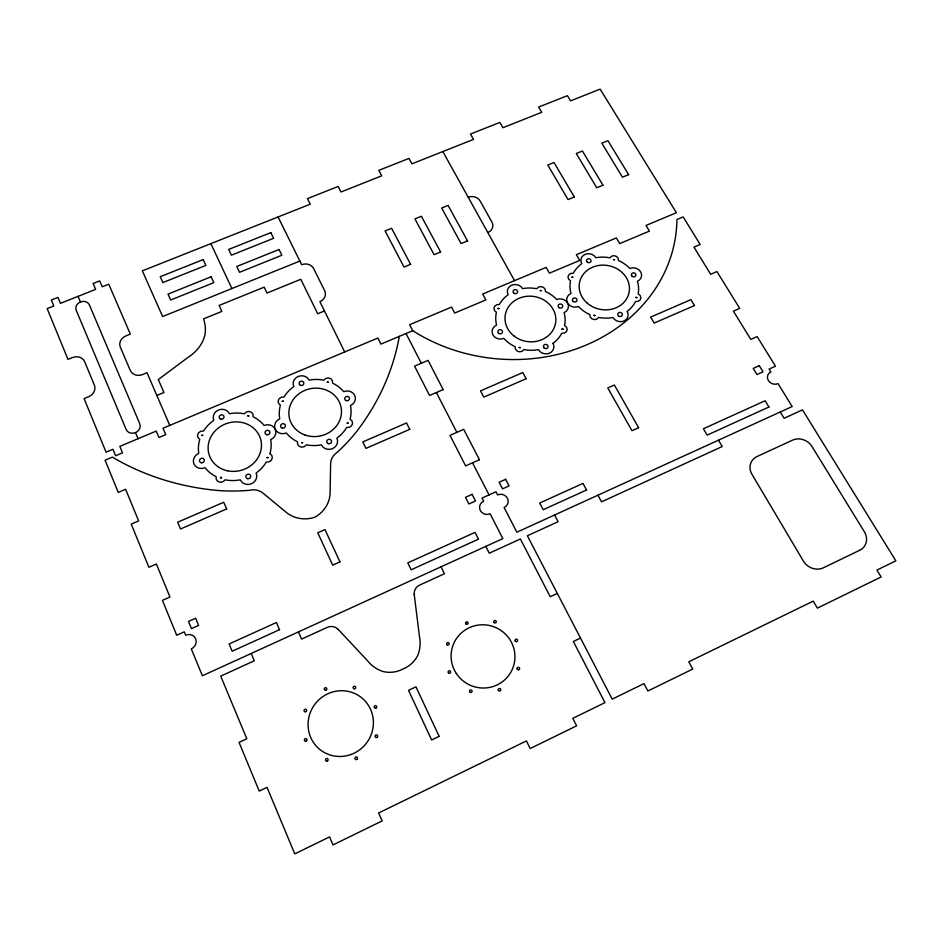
<?xml version="1.0" encoding="UTF-8"?>
<svg xmlns="http://www.w3.org/2000/svg" width="943" height="943" viewBox="0 0 943 943"><rect width="100%" height="100%" fill="white"/><g stroke="black" fill="none" stroke-linecap="round" stroke-linejoin="round"><path stroke-width="1.41" d="M580.499 638.081L573.344 641.488L604.958 702.653L572.814 718.33L576.609 725.839L530.178 748.542L526.442 740.927L378.626 812.984L382.139 820.917L333.009 844.928L329.579 836.901L294.758 853.875L267.058 787.37L259.231 791.094L239.074 742.412L246.818 738.782L220.721 676.143L254.292 660.772L251.18 653.487M557.313 593.43L550.229 596.742L520.371 538.983L489.264 553.223L485.798 546.386M399.302 336.356A246.701 214.78 -15.8 0 1 356.666 431.493A177.001 156.762 -14.1 0 1 337.016 452.463A14.593 13.591 -9.9 0 0 330.628 463.638L330.085 491.987A29.433 27.453 -15.9 0 1 314.915 517.177A29.398 27.43 -15.3 0 1 285.364 511.613L262.944 493.071A14.911 13.827 -20.5 0 0 249.836 490.266A175.964 155.996 -12.3 0 1 219.731 490.631A241.42 210.937 -10 0 1 112.37 457.119L105.074 460.196L118.252 492.399L125.608 489.264L138.633 520.913L131.23 524.108L148.9 567.285L156.373 564.008L169.964 597.025L162.432 600.373L176.695 635.228L184.286 631.822L185.688 635.228A7.909 7.355 -37 0 1 195.672 638.824A7.909 7.355 -37 0 1 191.311 648.89L202.38 675.766L502.843 538.606L490.136 513.794A7.355 6.966 7.7 0 1 480.305 510.469A7.355 6.966 7.7 0 1 483.676 501.181L482.073 498.034L495.983 491.786L497.598 494.922A7.344 6.931 9.4 0 1 507.417 498.246A7.344 6.931 9.4 0 1 504.092 507.487L516.87 532.206L792.155 406.539L778.046 383.636A7.179 6.283 23.2 0 1 768.392 380.548A7.179 6.283 23.2 0 1 770.879 371.99L769.087 369.09L775.488 366.226L757.146 336.58L750.793 339.397L733.406 311.166L739.725 308.396L716.939 271.56L710.668 274.272L693.954 247.125L700.189 244.461L683.145 216.902L676.944 219.519A167.642 145.163 5 0 1 585.603 345.291A167.642 145.163 5 0 1 412.739 330.71L380.925 344.101L377.86 338.03L162.998 428.24L165.756 434.652L158.954 437.517L156.208 431.081L119.808 446.369L122.496 452.864L115.624 455.752L112.936 449.257L106.052 452.145L84.08 398.594L88.607 396.732A9.772 8.534 -22 0 0 94.383 385.121L84.646 361.664A9.701 8.416 -21.2 0 0 72.47 357.55L67.979 359.366L47.15 308.62L53.798 305.98L51.346 300.027L57.971 297.41L60.435 303.351L95.632 289.383L93.121 283.489L99.675 280.896L102.198 286.778L108.751 284.173L130.323 334.117L125.902 335.897A9.571 8.346 -18.3 0 0 120.339 347.165L130.275 370.41A9.63 8.463 -18.9 0 0 142.546 374.56L147.014 372.721L169.764 425.387M156.833 395.447L163.941 392.5L158.306 379.546L188.6 356.961A38.415 33.653 -16.1 0 0 205.044 334.588A41.586 36.435 -16.3 0 0 203.511 318.875L221.864 311.402L219.118 305.449L264.17 287.155L266.987 293.037L300.793 279.281L317.708 313.748L324.463 310.954M299.85 261.07L162.644 316.542L142.346 270.841L310.235 204.195L307.418 198.631L338.183 186.443L341.036 191.971L381.703 175.834L378.791 170.365L408.944 158.424L411.891 163.846L473.516 139.387L470.486 134.047L499.861 122.425L502.914 127.718L541.742 112.3L538.63 107.066L567.427 95.667L570.562 100.866L600.137 89.125L676.402 212.705L646.002 225.46L649.409 231.106L619.716 243.6L616.345 237.919L576.397 254.681L579.721 260.433L549.415 273.187L546.127 267.388L482.663 294.039L485.857 299.933L454.715 313.041L451.544 307.1L409.627 324.698L412.739 330.71M338.018 629.181L367.475 660.701A33.842 33.17 -20 0 0 382.799 671.463A27.984 27.418 -22.5 0 0 403.085 668.964A27.96 27.406 -21.5 0 0 417.926 655.031A33.913 33.205 -23.1 0 0 419.458 636.525L414.201 594.243M780.238 411.973L784.093 418.279L802.469 409.863L895.85 560.837L876.931 570.067L881.139 576.963L817.381 608.129L813.243 601.115L688.779 661.797L692.74 669.07L647.876 690.995L643.975 683.628L612.196 699.128L527.373 535.777L558.15 521.691L554.59 514.984M718.448 440.11L722.232 446.522L601.551 501.829L597.933 495.193M442.833 151.564L514.536 280.649M406.032 333.527L421.332 363.267M436.373 392.536L456.86 432.342M472.526 462.824L489.04 494.91M278.091 216.961L301.666 264.724A9.194 8.074 -7.1 0 1 313.689 268.625L324.663 290.715A9.253 8.192 -6.9 0 1 319.866 301.63L344.702 351.951M441.018 566.826L444.412 573.745L419.835 585.002A9.395 9.135 -4.4 0 0 414.272 594.762M210.867 243.636L231.907 288.546M298.424 631.916L301.619 639.106L327.032 627.472A9.619 9.289 -29.8 0 1 338.384 629.582M78.08 296.35L80.438 301.96A7.131 6.118 -18.7 0 1 89.42 304.954L139.741 423.725A7.379 6.566 -22 0 1 135.486 432.625L138.055 438.707M135.486 432.625A7.379 6.566 -22 0 1 126.126 429.419L76.194 310.223A7.131 6.118 -18.7 0 1 80.438 301.96M487.826 232.567A8.994 7.839 3.7 0 0 491.951 222.135L480.14 201A8.935 7.733 3 0 0 468.223 197.276M519.192 347.531L520.359 347.602L519.192 347.531M247.856 415.863L249.046 415.851L247.856 415.828M499.059 308.55L497.904 308.526L499.059 308.55M221.534 477.606C220.556 479.763 219.86 475.909 221.534 477.606M201.708 435.383L202.922 435.336L201.708 435.348M635.712 297.422L636.855 297.587L635.712 297.422M347.142 423.077L348.332 423.148L347.142 423.042M613.457 259.631L614.577 259.808L613.469 259.561M327.351 382.198L328.529 382.257L327.362 382.151M593.854 315.41L595.009 315.551L593.854 315.41M301.607 442.668L302.809 442.727L301.619 442.585M571.941 277.183L573.073 277.36L571.941 277.148M563.136 329.213L561.981 329.072L563.136 329.213M282.24 401.282L283.43 401.305L282.24 401.282M266.904 457.591L268.107 457.614L266.904 457.591M540.327 290.562L541.459 290.727L540.327 290.527M859.521 550.358L823.687 567.674A15.088 13.497 34.7 0 1 803.247 560.826L752.066 474.47A14.546 13.002 27.6 0 1 757.253 456.424L792.332 440.24A14.51 12.825 27.9 0 1 812.053 446.64L864.224 531.522A15.053 13.308 34.3 0 1 859.521 550.358M439.132 736.342L431.623 739.949L408.519 690.335L415.957 686.822L439.132 736.342M279.529 629.676L232.167 651.224L229.102 643.975L276.393 622.521L279.529 629.676M478.455 539.172L411.124 569.808L407.8 562.888L475.036 532.382L478.455 539.172M586.558 489.983L543.215 509.703L539.691 503.043L582.986 483.394L586.558 489.983M768.934 407.011L707.156 435.124L703.419 428.747L765.115 400.751L768.934 407.011M195.614 618.254L188.482 621.449L191.453 628.604L198.596 625.398L195.614 618.254M472.101 494.356L465.5 497.315L468.883 503.963L475.484 501.004L472.101 494.356M505.648 479.327L499.118 482.25L502.536 488.851L509.079 485.904L505.648 479.327M759.268 365.684L753.209 368.395L756.97 374.536L763.028 371.813L759.268 365.684M339.951 561.887L332.679 565.152L317.779 532.795L324.993 529.589L339.951 561.887M638.623 427.709L631.963 430.703L607.775 387.927L614.376 385.003L638.623 427.709M479.433 459.76L465.618 465.889L449.988 435.36L463.708 429.348L479.433 459.76M226.65 508.937L180.526 528.999L177.661 522.222L223.715 502.254L226.65 508.937M409.745 429.336L365.955 448.373L362.819 441.925L406.551 422.959L409.745 429.336M526.159 378.721L483.818 397.121L480.517 390.874L522.811 372.544L526.159 378.721M694.472 305.544L654.183 323.06L650.658 317.096L690.901 299.638L694.472 305.544M443.175 389.6L429.572 395.471L414.555 366.155L428.087 360.391L443.175 389.6M410.582 264.335L404.005 267.034L385.086 230.941L391.604 228.3L410.582 264.335M440.605 251.981L434.086 254.669L414.92 218.859L421.391 216.242L440.605 251.981M467.528 240.913L461.068 243.565L441.678 208.026L448.09 205.421L467.528 240.913M574.311 196.993L568.04 199.574L547.8 165.037L554.024 162.526L574.311 196.993M602.954 185.217L596.742 187.775L576.279 153.509L582.444 151.01L602.954 185.217M628.639 174.655L622.463 177.201L601.811 143.171L607.929 140.696L628.639 174.655M211.138 276.771L168.031 294.086L170.683 300.004L213.861 282.629L211.138 276.771M279.057 249.494L236.764 266.48L239.522 272.303L281.874 255.247L279.057 249.494M203.169 259.596L160.239 276.712L162.868 282.57L205.857 265.396L203.169 259.596M270.818 232.626L228.689 249.423L231.412 255.176L273.6 238.32L270.818 232.626M269.969 453.63A36.683 33.453 -17.9 0 0 270.7 439.638A8.487 7.756 -15 0 0 275.238 429.242A8.463 7.733 -13.5 0 1 279.729 418.892A35.999 32.946 -10.4 0 1 280.425 405.184A4.798 4.361 -12.4 0 1 283.984 397.027A35.999 32.946 -10.4 0 1 293.815 386.571A8.334 7.556 -10.4 0 1 298.188 376.493A8.334 7.556 -10.4 0 1 309.092 380.123A35.999 32.946 -10.4 0 1 323.826 380.194A4.75 4.314 -8.4 0 1 332.561 383.106A35.999 32.946 -10.4 0 1 343.724 391.675A8.346 7.638 -7.3 0 1 354.709 395.341A8.346 7.638 -7.3 0 1 350.478 405.514A35.999 32.946 -10.4 0 1 350.077 419.199A4.809 4.42 -8 0 1 346.659 427.462A35.999 32.946 -10.4 0 1 336.887 438.177A8.463 7.827 -10.4 0 1 332.537 448.632A8.463 7.827 -10.4 0 1 321.41 444.86A35.999 32.946 -10.4 0 1 306.392 444.801A4.856 4.467 -12.8 0 1 297.505 441.796A35.999 32.946 -10.4 0 1 286.283 432.967A8.463 7.733 -13.5 0 1 275.238 429.242A8.487 7.756 -15 0 0 264.205 425.493A36.683 33.453 -17.9 0 0 253.101 416.759A4.833 4.385 -15.4 0 0 244.331 413.788A36.683 33.453 -17.9 0 0 229.42 413.718A8.487 7.674 -17.1 0 0 218.47 410.028A8.487 7.674 -17.1 0 0 213.79 420.307A36.683 33.453 -17.9 0 0 203.582 431.01A4.892 4.42 -19.2 0 0 199.775 439.344A36.683 33.453 -17.9 0 0 198.749 453.335A8.628 7.85 -20.7 0 0 193.952 463.921A8.628 7.85 -20.7 0 0 205.032 467.728A36.683 33.453 -17.9 0 0 216.195 476.734A4.951 4.526 -20.7 0 0 225.118 479.798A36.683 33.453 -17.9 0 0 240.324 479.857A8.628 7.945 -18.9 0 0 251.498 483.712A8.628 7.945 -18.9 0 0 256.154 473.021A36.683 33.453 -17.9 0 0 266.303 462.07A4.892 4.503 -16.3 0 0 269.969 453.63M220.945 419.175A2.428 2.192 -17.1 0 0 223.951 416.37A2.428 2.192 -17.1 0 0 219.943 415.509A2.428 2.192 -17.1 0 0 220.945 419.175M201.366 462.765A2.464 2.24 -20.7 0 0 204.218 459.701A2.464 2.24 -20.7 0 0 200.093 459.1A2.464 2.24 -20.7 0 0 201.366 462.765M266.633 434.688A2.428 2.216 -15 0 0 269.816 432.047A2.428 2.216 -15 0 0 265.879 430.916A2.428 2.216 -15 0 0 266.633 434.688M247.585 478.667A2.464 2.275 -18.9 0 0 250.614 475.767A2.464 2.275 -18.9 0 0 246.547 474.883A2.464 2.275 -18.9 0 0 247.585 478.667M227.581 470.816A26.899 24.53 -17.9 0 0 260.645 439.238A26.899 24.53 -17.9 0 0 216.147 429.89A26.899 24.53 -17.9 0 0 227.581 470.816M300.522 385.369A2.381 2.157 -10.4 0 0 303.823 383.011A2.381 2.157 -10.4 0 0 300.039 381.656A2.381 2.157 -10.4 0 0 300.522 385.369M282.205 428.039A2.416 2.216 -13.5 0 0 285.364 425.423A2.416 2.216 -13.5 0 0 281.427 424.291A2.416 2.216 -13.5 0 0 282.205 428.039M346.034 400.551A2.381 2.181 -7.3 0 0 349.476 398.394A2.381 2.181 -7.3 0 0 345.786 396.779A2.381 2.181 -7.3 0 0 346.034 400.551M328.223 443.611A2.416 2.24 -10.4 0 0 331.547 441.171A2.416 2.24 -10.4 0 0 327.692 439.78A2.416 2.24 -10.4 0 0 328.223 443.611M305.06 435.018A26.404 24.164 -10.4 0 0 341.283 408.484A26.404 24.164 -10.4 0 0 299.179 393.585A26.404 24.164 -10.4 0 0 305.06 435.018M553.011 343.358A34.75 31.072 7.6 0 0 561.78 333.28A4.656 4.161 9.9 0 0 564.574 325.5A34.75 31.072 7.6 0 0 564.114 312.604A8.074 7.179 9.3 0 0 567.58 303.021A8.063 7.143 10.1 0 1 571.01 293.473A34.467 30.329 11.5 0 1 570.527 280.825A4.574 4.031 9.5 0 1 573.261 273.305A34.467 30.329 11.5 0 1 581.772 263.651A7.968 6.966 10.1 0 1 585.12 254.362A7.968 6.966 10.1 0 1 595.835 257.734A34.467 30.329 11.5 0 1 609.909 257.816A4.55 3.972 11.4 0 1 618.502 260.527A34.467 30.329 11.5 0 1 629.877 268.449A8.015 7.002 12.8 0 1 640.662 271.867A8.015 7.002 12.8 0 1 637.456 281.238A34.467 30.329 11.5 0 1 638.199 293.886A4.621 4.055 13.6 0 1 635.606 301.501A34.467 30.329 11.5 0 1 627.166 311.367A8.11 7.19 13.2 0 1 623.877 321.009A8.11 7.19 13.2 0 1 612.938 317.508A34.467 30.329 11.5 0 1 598.605 317.426A4.632 4.114 11.7 0 1 589.882 314.632A34.467 30.329 11.5 0 1 578.424 306.475A8.063 7.143 10.1 0 1 567.58 303.021A8.074 7.179 9.3 0 0 556.735 299.544A34.75 31.072 7.6 0 0 545.408 291.458A4.597 4.067 7.8 0 0 536.779 288.711A34.75 31.072 7.6 0 0 522.54 288.617A8.039 7.131 6.2 0 0 511.778 285.187A8.039 7.131 6.2 0 0 508.171 294.676A34.75 31.072 7.6 0 0 499.33 304.53A4.621 4.126 5.2 0 0 496.395 312.204A34.75 31.072 7.6 0 0 496.584 325.123A8.133 7.32 5.6 0 0 492.894 334.859A8.133 7.32 5.6 0 0 503.786 338.384A34.75 31.072 7.6 0 0 515.184 346.706A4.668 4.22 7.3 0 0 523.954 349.558A34.75 31.072 7.6 0 0 538.465 349.629A8.181 7.367 9.2 0 0 549.451 353.201A8.181 7.367 9.2 0 0 553.011 343.358M514.018 293.261A2.299 2.039 6.2 0 0 517.648 291.917A2.299 2.039 6.2 0 0 514.442 289.76A2.299 2.039 6.2 0 0 514.018 293.261M498.8 333.398A2.322 2.086 5.6 0 0 502.489 332.019A2.322 2.086 5.6 0 0 499.248 329.802A2.322 2.086 5.6 0 0 498.8 333.398M558.951 307.595A2.31 2.051 9.3 0 0 562.688 306.475A2.31 2.051 9.3 0 0 559.612 304.106A2.31 2.051 9.3 0 0 558.951 307.595M544.252 348.073A2.334 2.11 9.2 0 0 548.036 346.918A2.334 2.11 9.2 0 0 544.936 344.49A2.334 2.11 9.2 0 0 544.252 348.073M514.194 336.156A25.485 22.785 7.6 0 0 555.498 323.496A25.485 22.785 7.6 0 0 521.585 297.363A25.485 22.785 7.6 0 0 514.194 336.156M305.638 711.753A1.332 1.285 -46.7 0 0 306.275 709.56A1.332 1.285 -46.7 0 0 304.082 710.173A1.332 1.285 -46.7 0 0 305.638 711.753M354.651 688.791A1.308 1.273 -41.6 0 0 355.405 686.669A1.308 1.273 -41.6 0 0 353.201 687.117A1.308 1.273 -41.6 0 0 354.651 688.791M325.759 690.241A1.308 1.273 -42.2 0 0 326.526 688.119A1.308 1.273 -42.2 0 0 324.309 688.579A1.308 1.273 -42.2 0 0 325.759 690.241M376.988 737.379A1.332 1.297 -59.7 0 0 377.106 735.08A1.332 1.297 -59.7 0 0 375.078 736.165A1.332 1.297 -59.7 0 0 376.988 737.379M327.398 761.013A1.356 1.308 -58 0 0 327.551 758.691A1.356 1.308 -58 0 0 325.5 759.787A1.356 1.308 -58 0 0 327.398 761.013M375.797 708.181A1.308 1.285 -49.1 0 0 376.387 705.989A1.308 1.285 -49.1 0 0 374.206 706.602A1.308 1.285 -49.1 0 0 375.797 708.181M356.937 759.421A1.344 1.308 -61.6 0 0 356.902 757.099A1.344 1.308 -61.6 0 0 354.945 758.337A1.344 1.308 -61.6 0 0 356.937 759.421M306.098 741.115A1.344 1.297 -52.5 0 0 306.581 738.84A1.344 1.297 -52.5 0 0 304.412 739.63A1.344 1.297 -52.5 0 0 306.098 741.115M469.52 691.502A1.297 1.285 44.4 0 0 471.653 692.197A1.297 1.285 44.4 0 0 471.182 690.005A1.297 1.285 44.4 0 0 469.52 691.502M517.177 669A1.297 1.261 37 0 0 519.369 669.389A1.297 1.261 37 0 0 518.567 667.314A1.297 1.261 37 0 0 517.177 669M494.085 622.521A1.273 1.238 18.9 0 0 496.23 622.132A1.273 1.238 18.9 0 0 494.792 620.494A1.273 1.238 18.9 0 0 494.085 622.521M447.123 644.776A1.273 1.261 3.6 0 0 449.163 643.939A1.273 1.261 3.6 0 0 447.406 642.619A1.273 1.261 3.6 0 0 447.123 644.776M448.526 672.984A1.285 1.273 8.4 0 0 450.636 672.276A1.285 1.273 8.4 0 0 448.962 670.815A1.285 1.273 8.4 0 0 448.526 672.984M498.269 690.04A1.297 1.273 44.5 0 0 500.391 690.736A1.297 1.273 44.5 0 0 499.908 688.555A1.297 1.273 44.5 0 0 498.269 690.04M466.007 624.018A1.261 1.238 10.3 0 0 468.07 623.335A1.261 1.238 10.3 0 0 466.42 621.909A1.261 1.238 10.3 0 0 466.007 624.018M515.243 640.981A1.273 1.249 28.1 0 0 517.448 641.063A1.273 1.249 28.1 0 0 516.375 639.142A1.273 1.249 28.1 0 0 515.243 640.981M587.383 262.189A2.275 1.992 10.1 0 0 591.049 261.093A2.275 1.992 10.1 0 0 588.008 258.795A2.275 1.992 10.1 0 0 587.383 262.189M573.261 301.501A2.31 2.039 10.1 0 0 576.975 300.381A2.31 2.039 10.1 0 0 573.898 298.023A2.31 2.039 10.1 0 0 573.261 301.501M632.116 276.24A2.287 2.004 12.8 0 0 635.877 275.391A2.287 2.004 12.8 0 0 632.965 272.881A2.287 2.004 12.8 0 0 632.116 276.24M618.502 315.881A2.322 2.051 13.2 0 0 622.309 314.997A2.322 2.051 13.2 0 0 619.374 312.439A2.322 2.051 13.2 0 0 618.502 315.881M587.289 303.198A25.272 22.243 11.5 0 0 628.863 293.462A25.272 22.243 11.5 0 0 596.778 265.843A25.272 22.243 11.5 0 0 587.289 303.198M351.161 754.447A33.253 32.286 -51.5 0 0 362.324 698.315A33.253 32.286 -51.5 0 0 308.703 718.059A33.253 32.286 -51.5 0 0 351.161 754.447M456.329 673.467A32.015 31.543 24.5 0 0 511.542 670.945A32.015 31.543 24.5 0 0 481.189 624.82A32.015 31.543 24.5 0 0 456.329 673.467"/></g></svg>
